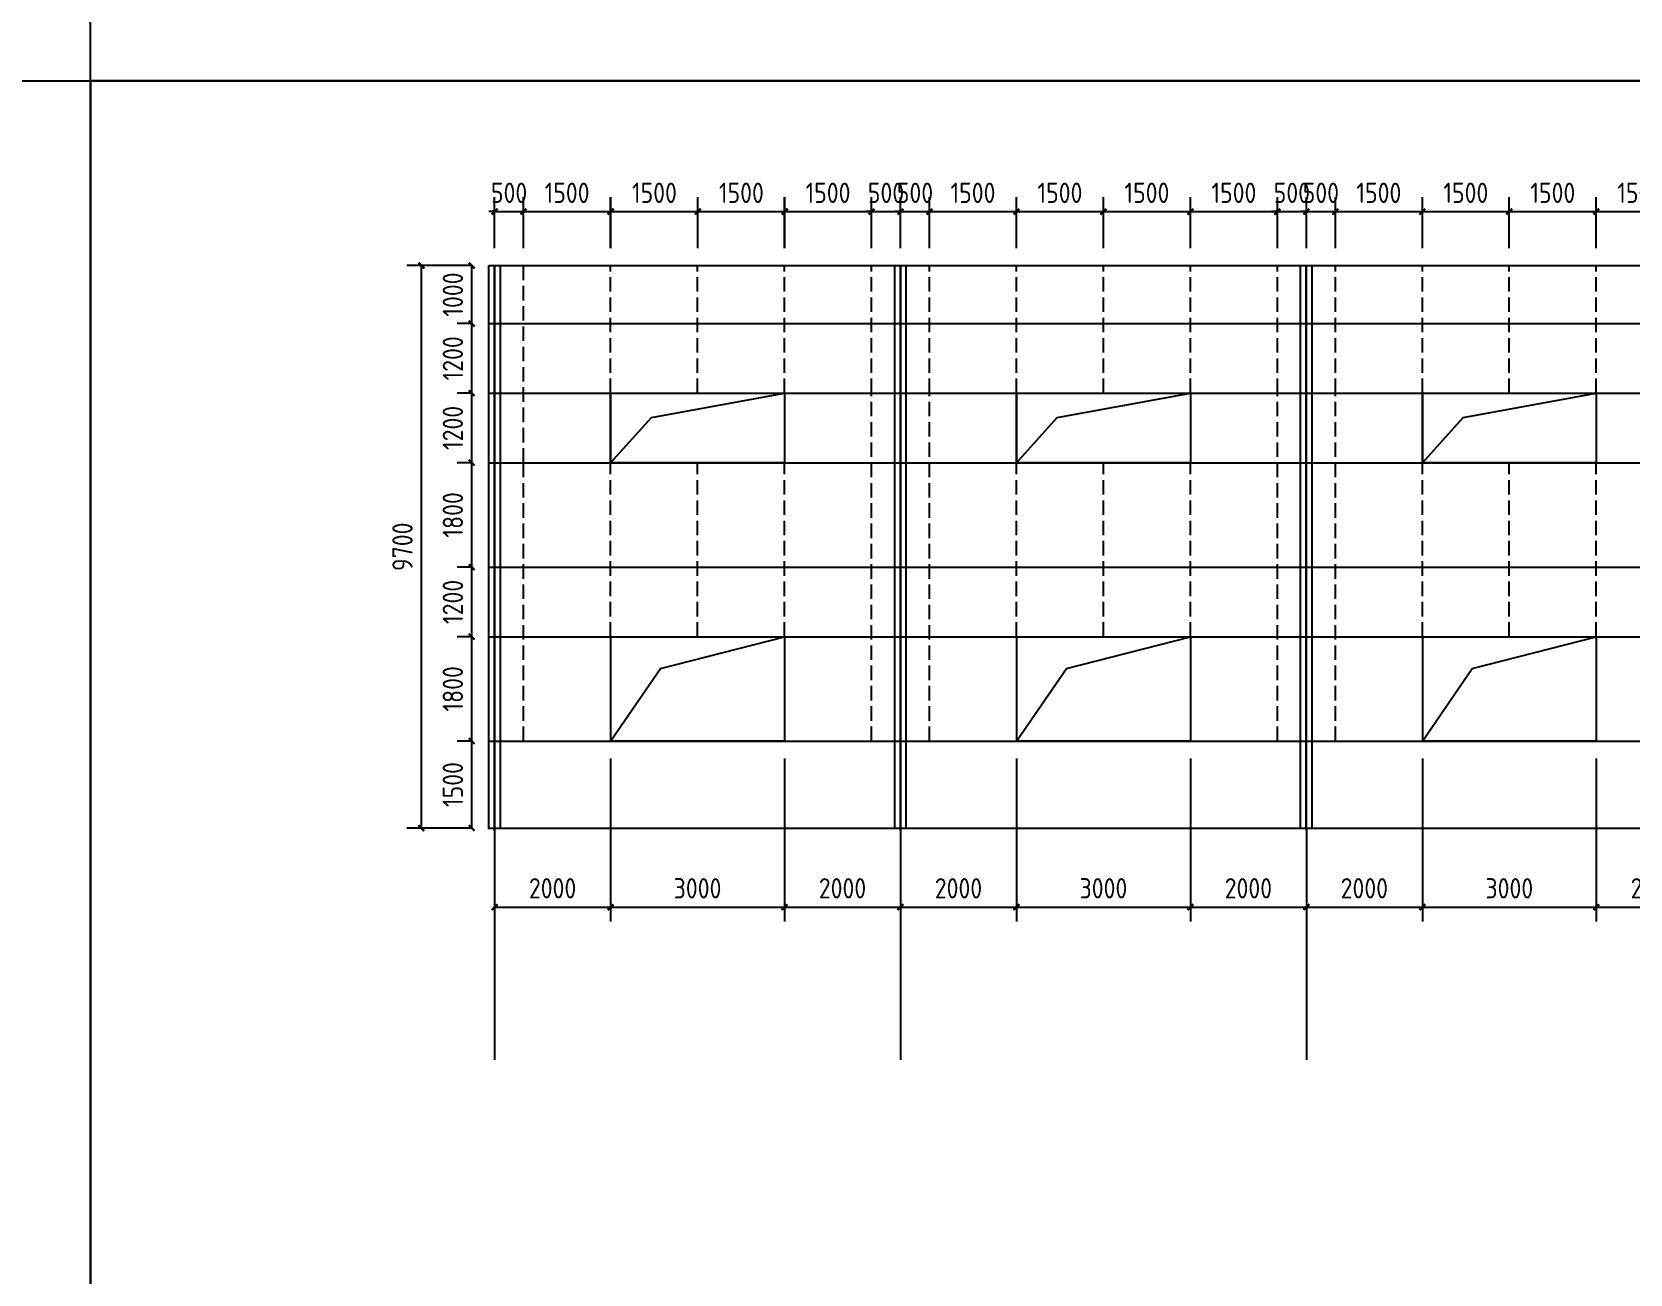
# Model space of a CAD drawing. Extents: x 102162 to 621267, y -39398 to 328893.
# Drawn here: x 413003 to 440564, y 139522 to 160942 of the extents above; entities that cross this region are included whole.
import ezdxf

# ---------------------------------------------------------------- set-up
doc = ezdxf.new("R2010")
doc.units = 0
doc.header["$LTSCALE"] = 1000
doc.header["$MEASUREMENT"] = 0
doc.linetypes.add('DASH', pattern=[0.35, 0.25, -0.1])
doc.layers.add('AXIS', color=3, linetype='Continuous')
doc.layers.add('DOTE', color=1, linetype='Continuous')
doc.styles.get("Standard").update_dxf_attribs({"font": 'gbenor.shx', "bigfont": 'gbcbig.shx'})
doc.dimstyles.get("Standard").update_dxf_attribs({"dimscale": 100, "dimtxt": 3.5, "dimasz": 1, "dimexe": 2.5, "dimexo": 3, "dimgap": 1.5, "dimtad": 1, "dimdec": 0, "dimzin": 0, "dimdsep": 46, "dimtxsty": 'Standard', "dimblk": 'ARCHTICK', "dimcen": 0.09, "dimadec": 0, "dimazin": 0, "dimtfac": 1, "dimtdec": 0, "dimtix": 1, "dimtmove": 2, "dimatfit": 3, "dimfxl": 1, "dimtolj": 1, "dimtzin": 0, "dimarcsym": 0})

# ---------------------------------------------------------------- blocks, each defined once
blk = doc.blocks.new('_ArchTick')
at = {"color": 0, "linetype": 'ByBlock', "const_width": 0.4}
blk.add_lwpolyline([(-0.5, -0.5), (0.5, 0.5)], dxfattribs=at)
blk = doc.blocks.new('*D5661')
at = {"color": 0, "lineweight": -2}
for p, q in [((420582, 148713), (420337, 148713)), ((420587, 147213), (420587, 148713)), ((420562, 147213), (420337, 147213))]:
    blk.add_line(p, q, dxfattribs=at)
at = {"layer": 'Defpoints', "color": 0}
for p in [(420587, 148713), (420882, 148713), (420862, 147213)]:
    blk.add_point(p, dxfattribs=at)
at = {"color": 0, "lineweight": -2, "xscale": 100, "yscale": 100, "zscale": 100}
for p, rotation in [((420587, 148713), 90), ((420587, 147213), 270)]:
    blk.add_blockref('_ArchTick', p, dxfattribs=dict(at, rotation=rotation))
at = {"color": 0, "insert": (420262, 147963), "char_height": 350, "attachment_point": 5, "rotation": 90}
blk.add_mtext('\\A1;1500', dxfattribs=at)
blk = doc.blocks.new('*D5662')
at = {"color": 0, "lineweight": -2}
for p, q in [((420582, 150513), (420337, 150513)), ((420587, 148713), (420587, 150513)), ((420582, 148713), (420337, 148713))]:
    blk.add_line(p, q, dxfattribs=at)
at = {"layer": 'Defpoints', "color": 0}
for p in [(420587, 150513), (420882, 150513), (420882, 148713)]:
    blk.add_point(p, dxfattribs=at)
at = {"color": 0, "lineweight": -2, "xscale": 100, "yscale": 100, "zscale": 100}
for p, rotation in [((420587, 150513), 90), ((420587, 148713), 270)]:
    blk.add_blockref('_ArchTick', p, dxfattribs=dict(at, rotation=rotation))
at = {"color": 0, "insert": (420262, 149613), "char_height": 350, "attachment_point": 5, "rotation": 90}
blk.add_mtext('\\A1;1800', dxfattribs=at)
blk = doc.blocks.new('*D5663')
at = {"color": 0, "lineweight": -2}
for p, q in [((420582, 151713), (420337, 151713)), ((420587, 150513), (420587, 151713)), ((420582, 150513), (420337, 150513))]:
    blk.add_line(p, q, dxfattribs=at)
at = {"layer": 'Defpoints', "color": 0}
for p in [(420587, 151713), (420882, 151713), (420882, 150513)]:
    blk.add_point(p, dxfattribs=at)
at = {"color": 0, "lineweight": -2, "xscale": 100, "yscale": 100, "zscale": 100}
for p, rotation in [((420587, 151713), 90), ((420587, 150513), 270)]:
    blk.add_blockref('_ArchTick', p, dxfattribs=dict(at, rotation=rotation))
at = {"color": 0, "insert": (420262, 151113), "char_height": 350, "attachment_point": 5, "rotation": 90}
blk.add_mtext('\\A1;1200', dxfattribs=at)
blk = doc.blocks.new('*D5664')
at = {"color": 0, "lineweight": -2}
for p, q in [((420582, 153513), (420337, 153513)), ((420587, 151713), (420587, 153513)), ((420582, 151713), (420337, 151713))]:
    blk.add_line(p, q, dxfattribs=at)
at = {"layer": 'Defpoints', "color": 0}
for p in [(420587, 153513), (420882, 153513), (420882, 151713)]:
    blk.add_point(p, dxfattribs=at)
at = {"color": 0, "lineweight": -2, "xscale": 100, "yscale": 100, "zscale": 100}
for p, rotation in [((420587, 153513), 90), ((420587, 151713), 270)]:
    blk.add_blockref('_ArchTick', p, dxfattribs=dict(at, rotation=rotation))
at = {"color": 0, "insert": (420262, 152613), "char_height": 350, "attachment_point": 5, "rotation": 90}
blk.add_mtext('\\A1;1800', dxfattribs=at)
blk = doc.blocks.new('*D5665')
at = {"color": 0, "lineweight": -2}
for p, q in [((420582, 154713), (420337, 154713)), ((420587, 153513), (420587, 154713)), ((420582, 153513), (420337, 153513))]:
    blk.add_line(p, q, dxfattribs=at)
at = {"layer": 'Defpoints', "color": 0}
for p in [(420587, 154713), (420882, 154713), (420882, 153513)]:
    blk.add_point(p, dxfattribs=at)
at = {"color": 0, "lineweight": -2, "xscale": 100, "yscale": 100, "zscale": 100}
for p, rotation in [((420587, 154713), 90), ((420587, 153513), 270)]:
    blk.add_blockref('_ArchTick', p, dxfattribs=dict(at, rotation=rotation))
at = {"color": 0, "insert": (420262, 154113), "char_height": 350, "attachment_point": 5, "rotation": 90}
blk.add_mtext('\\A1;1200', dxfattribs=at)
blk = doc.blocks.new('*D5666')
at = {"color": 0, "lineweight": -2}
for p, q in [((420582, 155913), (420337, 155913)), ((420587, 154713), (420587, 155913)), ((420582, 154713), (420337, 154713))]:
    blk.add_line(p, q, dxfattribs=at)
at = {"layer": 'Defpoints', "color": 0}
for p in [(420587, 155913), (420882, 155913), (420882, 154713)]:
    blk.add_point(p, dxfattribs=at)
at = {"color": 0, "lineweight": -2, "xscale": 100, "yscale": 100, "zscale": 100}
for p, rotation in [((420587, 155913), 90), ((420587, 154713), 270)]:
    blk.add_blockref('_ArchTick', p, dxfattribs=dict(at, rotation=rotation))
at = {"color": 0, "insert": (420262, 155313), "char_height": 350, "attachment_point": 5, "rotation": 90}
blk.add_mtext('\\A1;1200', dxfattribs=at)
blk = doc.blocks.new('*D5667')
at = {"color": 0, "lineweight": -2}
for p, q in [((420582, 156913), (420337, 156913)), ((420587, 155913), (420587, 156913)), ((420582, 155913), (420337, 155913))]:
    blk.add_line(p, q, dxfattribs=at)
at = {"layer": 'Defpoints', "color": 0}
for p in [(420587, 156913), (420882, 156913), (420882, 155913)]:
    blk.add_point(p, dxfattribs=at)
at = {"color": 0, "lineweight": -2, "xscale": 100, "yscale": 100, "zscale": 100}
for p, rotation in [((420587, 156913), 90), ((420587, 155913), 270)]:
    blk.add_blockref('_ArchTick', p, dxfattribs=dict(at, rotation=rotation))
at = {"color": 0, "insert": (420262, 156413), "char_height": 350, "attachment_point": 5, "rotation": 90}
blk.add_mtext('\\A1;1000', dxfattribs=at)
blk = doc.blocks.new('*D5668')
at = {"color": 0, "lineweight": -2}
for p, q in [((420582, 156913), (419468, 156913)), ((419718, 156913), (419718, 147213)), ((420582, 147213), (419468, 147213))]:
    blk.add_line(p, q, dxfattribs=at)
at = {"layer": 'Defpoints', "color": 0}
for p in [(420882, 156913), (419718, 147213), (420882, 147213)]:
    blk.add_point(p, dxfattribs=at)
at = {"color": 0, "lineweight": -2, "xscale": 100, "yscale": 100, "zscale": 100}
for p, rotation in [((419718, 156913), 90), ((419718, 147213), 270)]:
    blk.add_blockref('_ArchTick', p, dxfattribs=dict(at, rotation=rotation))
at = {"color": 0, "insert": (419393, 152063), "char_height": 350, "attachment_point": 5, "rotation": 90}
blk.add_mtext('\\A1;9700', dxfattribs=at)
blk = doc.blocks.new('*D5669')
at = {"color": 0, "lineweight": -2}
for p, q in [((422982, 148413), (422982, 145599)), ((420982, 146913), (420982, 145599)), ((420982, 145849), (422982, 145849))]:
    blk.add_line(p, q, dxfattribs=at)
at = {"layer": 'Defpoints', "color": 0}
for p in [(422982, 148713), (420982, 147213), (422982, 145849)]:
    blk.add_point(p, dxfattribs=at)
at = {"color": 0, "lineweight": -2, "xscale": 100, "yscale": 100, "zscale": 100, "rotation": 180}
blk.add_blockref('_ArchTick', (420982, 145849), dxfattribs=at)
at = {"color": 0, "lineweight": -2, "xscale": 100, "yscale": 100, "zscale": 100}
blk.add_blockref('_ArchTick', (422982, 145849), dxfattribs=at)
at = {"color": 0, "insert": (421982, 146174), "char_height": 350, "attachment_point": 5}
blk.add_mtext('\\A1;2000', dxfattribs=at)
blk = doc.blocks.new('*D5670')
at = {"color": 0, "lineweight": -2}
for p, q in [((422982, 148413), (422982, 145599)), ((425982, 148413), (425982, 145599)), ((422982, 145849), (425982, 145849))]:
    blk.add_line(p, q, dxfattribs=at)
at = {"layer": 'Defpoints', "color": 0}
for p in [(422982, 148713), (425982, 148713), (425982, 145849)]:
    blk.add_point(p, dxfattribs=at)
at = {"color": 0, "lineweight": -2, "xscale": 100, "yscale": 100, "zscale": 100, "rotation": 180}
blk.add_blockref('_ArchTick', (422982, 145849), dxfattribs=at)
at = {"color": 0, "lineweight": -2, "xscale": 100, "yscale": 100, "zscale": 100}
blk.add_blockref('_ArchTick', (425982, 145849), dxfattribs=at)
at = {"color": 0, "insert": (424482, 146174), "char_height": 350, "attachment_point": 5}
blk.add_mtext('\\A1;3000', dxfattribs=at)
blk = doc.blocks.new('*D5671')
at = {"color": 0, "lineweight": -2}
for p, q in [((425982, 148413), (425982, 145599)), ((427982, 146913), (427982, 145599)), ((425982, 145849), (427982, 145849))]:
    blk.add_line(p, q, dxfattribs=at)
at = {"layer": 'Defpoints', "color": 0}
for p in [(425982, 148713), (427982, 147213), (427982, 145849)]:
    blk.add_point(p, dxfattribs=at)
at = {"color": 0, "lineweight": -2, "xscale": 100, "yscale": 100, "zscale": 100, "rotation": 180}
blk.add_blockref('_ArchTick', (425982, 145849), dxfattribs=at)
at = {"color": 0, "lineweight": -2, "xscale": 100, "yscale": 100, "zscale": 100}
blk.add_blockref('_ArchTick', (427982, 145849), dxfattribs=at)
at = {"color": 0, "insert": (426982, 146174), "char_height": 350, "attachment_point": 5}
blk.add_mtext('\\A1;2000', dxfattribs=at)
blk = doc.blocks.new('*D5672')
at = {"color": 0, "lineweight": -2}
for p, q in [((429982, 148413), (429982, 145599)), ((427982, 146913), (427982, 145599)), ((427982, 145849), (429982, 145849))]:
    blk.add_line(p, q, dxfattribs=at)
at = {"layer": 'Defpoints', "color": 0}
for p in [(429982, 148713), (427982, 147213), (429982, 145849)]:
    blk.add_point(p, dxfattribs=at)
at = {"color": 0, "lineweight": -2, "xscale": 100, "yscale": 100, "zscale": 100, "rotation": 180}
blk.add_blockref('_ArchTick', (427982, 145849), dxfattribs=at)
at = {"color": 0, "lineweight": -2, "xscale": 100, "yscale": 100, "zscale": 100}
blk.add_blockref('_ArchTick', (429982, 145849), dxfattribs=at)
at = {"color": 0, "insert": (428982, 146174), "char_height": 350, "attachment_point": 5}
blk.add_mtext('\\A1;2000', dxfattribs=at)
blk = doc.blocks.new('*D5673')
at = {"color": 0, "lineweight": -2}
for p, q in [((429982, 148413), (429982, 145599)), ((432982, 148413), (432982, 145599)), ((429982, 145849), (432982, 145849))]:
    blk.add_line(p, q, dxfattribs=at)
at = {"layer": 'Defpoints', "color": 0}
for p in [(429982, 148713), (432982, 148713), (432982, 145849)]:
    blk.add_point(p, dxfattribs=at)
at = {"color": 0, "lineweight": -2, "xscale": 100, "yscale": 100, "zscale": 100, "rotation": 180}
blk.add_blockref('_ArchTick', (429982, 145849), dxfattribs=at)
at = {"color": 0, "lineweight": -2, "xscale": 100, "yscale": 100, "zscale": 100}
blk.add_blockref('_ArchTick', (432982, 145849), dxfattribs=at)
at = {"color": 0, "insert": (431482, 146174), "char_height": 350, "attachment_point": 5}
blk.add_mtext('\\A1;3000', dxfattribs=at)
blk = doc.blocks.new('*D5674')
at = {"color": 0, "lineweight": -2}
for p, q in [((432982, 148413), (432982, 145599)), ((434982, 146913), (434982, 145599)), ((432982, 145849), (434982, 145849))]:
    blk.add_line(p, q, dxfattribs=at)
at = {"layer": 'Defpoints', "color": 0}
for p in [(432982, 148713), (434982, 147213), (434982, 145849)]:
    blk.add_point(p, dxfattribs=at)
at = {"color": 0, "lineweight": -2, "xscale": 100, "yscale": 100, "zscale": 100, "rotation": 180}
blk.add_blockref('_ArchTick', (432982, 145849), dxfattribs=at)
at = {"color": 0, "lineweight": -2, "xscale": 100, "yscale": 100, "zscale": 100}
blk.add_blockref('_ArchTick', (434982, 145849), dxfattribs=at)
at = {"color": 0, "insert": (433982, 146174), "char_height": 350, "attachment_point": 5}
blk.add_mtext('\\A1;2000', dxfattribs=at)
blk = doc.blocks.new('*D5675')
at = {"color": 0, "lineweight": -2}
for p, q in [((436982, 148413), (436982, 145599)), ((434982, 146913), (434982, 145599)), ((434982, 145849), (436982, 145849))]:
    blk.add_line(p, q, dxfattribs=at)
at = {"layer": 'Defpoints', "color": 0}
for p in [(436982, 148713), (434982, 147213), (436982, 145849)]:
    blk.add_point(p, dxfattribs=at)
at = {"color": 0, "lineweight": -2, "xscale": 100, "yscale": 100, "zscale": 100, "rotation": 180}
blk.add_blockref('_ArchTick', (434982, 145849), dxfattribs=at)
at = {"color": 0, "lineweight": -2, "xscale": 100, "yscale": 100, "zscale": 100}
blk.add_blockref('_ArchTick', (436982, 145849), dxfattribs=at)
at = {"color": 0, "insert": (435982, 146174), "char_height": 350, "attachment_point": 5}
blk.add_mtext('\\A1;2000', dxfattribs=at)
blk = doc.blocks.new('*D5676')
at = {"color": 0, "lineweight": -2}
for p, q in [((436982, 148413), (436982, 145599)), ((439982, 148413), (439982, 145599)), ((436982, 145849), (439982, 145849))]:
    blk.add_line(p, q, dxfattribs=at)
at = {"layer": 'Defpoints', "color": 0}
for p in [(436982, 148713), (439982, 148713), (439982, 145849)]:
    blk.add_point(p, dxfattribs=at)
at = {"color": 0, "lineweight": -2, "xscale": 100, "yscale": 100, "zscale": 100, "rotation": 180}
blk.add_blockref('_ArchTick', (436982, 145849), dxfattribs=at)
at = {"color": 0, "lineweight": -2, "xscale": 100, "yscale": 100, "zscale": 100}
blk.add_blockref('_ArchTick', (439982, 145849), dxfattribs=at)
at = {"color": 0, "insert": (438482, 146174), "char_height": 350, "attachment_point": 5}
blk.add_mtext('\\A1;3000', dxfattribs=at)
blk = doc.blocks.new('*D5677')
at = {"color": 0, "lineweight": -2}
for p, q in [((439982, 148413), (439982, 145599)), ((441982, 146913), (441982, 145599)), ((439982, 145849), (441982, 145849))]:
    blk.add_line(p, q, dxfattribs=at)
at = {"layer": 'Defpoints', "color": 0}
for p in [(439982, 148713), (441982, 147213), (441982, 145849)]:
    blk.add_point(p, dxfattribs=at)
at = {"color": 0, "lineweight": -2, "xscale": 100, "yscale": 100, "zscale": 100, "rotation": 180}
blk.add_blockref('_ArchTick', (439982, 145849), dxfattribs=at)
at = {"color": 0, "lineweight": -2, "xscale": 100, "yscale": 100, "zscale": 100}
blk.add_blockref('_ArchTick', (441982, 145849), dxfattribs=at)
at = {"color": 0, "insert": (440982, 146174), "char_height": 350, "attachment_point": 5}
blk.add_mtext('\\A1;2000', dxfattribs=at)
blk = doc.blocks.new('*D5168')
at = {"color": 0, "lineweight": -2}
for p, q in [((420982, 157213), (420982, 158093)), ((421482, 157213), (421482, 158093)), ((420982, 157843), (420882, 157843)), ((420982, 157843), (421482, 157843)), ((421482, 157843), (421582, 157843))]:
    blk.add_line(p, q, dxfattribs=at)
at = {"layer": 'Defpoints', "color": 0}
for p in [(421482, 157843), (420982, 156913), (421482, 156913)]:
    blk.add_point(p, dxfattribs=at)
at = {"color": 0, "lineweight": -2, "xscale": 100, "yscale": 100, "zscale": 100}
blk.add_blockref('_ArchTick', (420982, 157843), dxfattribs=at)
at = {"color": 0, "lineweight": -2, "xscale": 100, "yscale": 100, "zscale": 100, "rotation": 180}
blk.add_blockref('_ArchTick', (421482, 157843), dxfattribs=at)
at = {"color": 0, "insert": (421232, 158168), "char_height": 350, "attachment_point": 5}
blk.add_mtext('\\A1;500', dxfattribs=at)
blk = doc.blocks.new('*D5169')
at = {"color": 0, "lineweight": -2}
for p, q in [((421482, 157213), (421482, 158093)), ((422982, 157213), (422982, 158093)), ((421482, 157843), (422982, 157843))]:
    blk.add_line(p, q, dxfattribs=at)
at = {"layer": 'Defpoints', "color": 0}
for p in [(422982, 157843), (421482, 156913), (422982, 156913)]:
    blk.add_point(p, dxfattribs=at)
at = {"color": 0, "lineweight": -2, "xscale": 100, "yscale": 100, "zscale": 100, "rotation": 180}
blk.add_blockref('_ArchTick', (421482, 157843), dxfattribs=at)
at = {"color": 0, "lineweight": -2, "xscale": 100, "yscale": 100, "zscale": 100}
blk.add_blockref('_ArchTick', (422982, 157843), dxfattribs=at)
at = {"color": 0, "insert": (422232, 158168), "char_height": 350, "attachment_point": 5}
blk.add_mtext('\\A1;1500', dxfattribs=at)
blk = doc.blocks.new('*D5170')
at = {"color": 0, "lineweight": -2}
for p, q in [((425982, 157213), (425982, 158093)), ((427482, 157213), (427482, 158093)), ((425982, 157843), (427482, 157843))]:
    blk.add_line(p, q, dxfattribs=at)
at = {"layer": 'Defpoints', "color": 0}
for p in [(427482, 157843), (425982, 156913), (427482, 156913)]:
    blk.add_point(p, dxfattribs=at)
at = {"color": 0, "lineweight": -2, "xscale": 100, "yscale": 100, "zscale": 100, "rotation": 180}
blk.add_blockref('_ArchTick', (425982, 157843), dxfattribs=at)
at = {"color": 0, "lineweight": -2, "xscale": 100, "yscale": 100, "zscale": 100}
blk.add_blockref('_ArchTick', (427482, 157843), dxfattribs=at)
at = {"color": 0, "insert": (426732, 158168), "char_height": 350, "attachment_point": 5}
blk.add_mtext('\\A1;1500', dxfattribs=at)
blk = doc.blocks.new('*D5171')
at = {"color": 0, "lineweight": -2}
for p, q in [((427482, 157213), (427482, 158093)), ((427982, 157213), (427982, 158093)), ((427482, 157843), (427382, 157843)), ((427482, 157843), (427982, 157843)), ((427982, 157843), (428082, 157843))]:
    blk.add_line(p, q, dxfattribs=at)
at = {"layer": 'Defpoints', "color": 0}
for p in [(427982, 157843), (427482, 156913), (427982, 156913)]:
    blk.add_point(p, dxfattribs=at)
at = {"color": 0, "lineweight": -2, "xscale": 100, "yscale": 100, "zscale": 100}
blk.add_blockref('_ArchTick', (427482, 157843), dxfattribs=at)
at = {"color": 0, "lineweight": -2, "xscale": 100, "yscale": 100, "zscale": 100, "rotation": 180}
blk.add_blockref('_ArchTick', (427982, 157843), dxfattribs=at)
at = {"color": 0, "insert": (427732, 158168), "char_height": 350, "attachment_point": 5}
blk.add_mtext('\\A1;500', dxfattribs=at)
blk = doc.blocks.new('*D5172')
at = {"color": 0, "lineweight": -2}
for p, q in [((427982, 157213), (427982, 158093)), ((428482, 157213), (428482, 158093)), ((427982, 157843), (427882, 157843)), ((427982, 157843), (428482, 157843)), ((428482, 157843), (428582, 157843))]:
    blk.add_line(p, q, dxfattribs=at)
at = {"layer": 'Defpoints', "color": 0}
for p in [(428482, 157843), (427982, 156913), (428482, 156913)]:
    blk.add_point(p, dxfattribs=at)
at = {"color": 0, "lineweight": -2, "xscale": 100, "yscale": 100, "zscale": 100}
blk.add_blockref('_ArchTick', (427982, 157843), dxfattribs=at)
at = {"color": 0, "lineweight": -2, "xscale": 100, "yscale": 100, "zscale": 100, "rotation": 180}
blk.add_blockref('_ArchTick', (428482, 157843), dxfattribs=at)
at = {"color": 0, "insert": (428232, 158168), "char_height": 350, "attachment_point": 5}
blk.add_mtext('\\A1;500', dxfattribs=at)
blk = doc.blocks.new('*D5173')
at = {"color": 0, "lineweight": -2}
for p, q in [((428482, 157213), (428482, 158093)), ((429982, 157213), (429982, 158093)), ((428482, 157843), (429982, 157843))]:
    blk.add_line(p, q, dxfattribs=at)
at = {"layer": 'Defpoints', "color": 0}
for p in [(429982, 157843), (428482, 156913), (429982, 156913)]:
    blk.add_point(p, dxfattribs=at)
at = {"color": 0, "lineweight": -2, "xscale": 100, "yscale": 100, "zscale": 100, "rotation": 180}
blk.add_blockref('_ArchTick', (428482, 157843), dxfattribs=at)
at = {"color": 0, "lineweight": -2, "xscale": 100, "yscale": 100, "zscale": 100}
blk.add_blockref('_ArchTick', (429982, 157843), dxfattribs=at)
at = {"color": 0, "insert": (429232, 158168), "char_height": 350, "attachment_point": 5}
blk.add_mtext('\\A1;1500', dxfattribs=at)
blk = doc.blocks.new('*D5174')
at = {"color": 0, "lineweight": -2}
for p, q in [((432982, 157213), (432982, 158093)), ((434482, 157213), (434482, 158093)), ((432982, 157843), (434482, 157843))]:
    blk.add_line(p, q, dxfattribs=at)
at = {"layer": 'Defpoints', "color": 0}
for p in [(434482, 157843), (432982, 156913), (434482, 156913)]:
    blk.add_point(p, dxfattribs=at)
at = {"color": 0, "lineweight": -2, "xscale": 100, "yscale": 100, "zscale": 100, "rotation": 180}
blk.add_blockref('_ArchTick', (432982, 157843), dxfattribs=at)
at = {"color": 0, "lineweight": -2, "xscale": 100, "yscale": 100, "zscale": 100}
blk.add_blockref('_ArchTick', (434482, 157843), dxfattribs=at)
at = {"color": 0, "insert": (433732, 158168), "char_height": 350, "attachment_point": 5}
blk.add_mtext('\\A1;1500', dxfattribs=at)
blk = doc.blocks.new('*D5175')
at = {"color": 0, "lineweight": -2}
for p, q in [((434482, 157213), (434482, 158093)), ((434982, 157213), (434982, 158093)), ((434482, 157843), (434382, 157843)), ((434482, 157843), (434982, 157843)), ((434982, 157843), (435082, 157843))]:
    blk.add_line(p, q, dxfattribs=at)
at = {"layer": 'Defpoints', "color": 0}
for p in [(434982, 157843), (434482, 156913), (434982, 156913)]:
    blk.add_point(p, dxfattribs=at)
at = {"color": 0, "lineweight": -2, "xscale": 100, "yscale": 100, "zscale": 100}
blk.add_blockref('_ArchTick', (434482, 157843), dxfattribs=at)
at = {"color": 0, "lineweight": -2, "xscale": 100, "yscale": 100, "zscale": 100, "rotation": 180}
blk.add_blockref('_ArchTick', (434982, 157843), dxfattribs=at)
at = {"color": 0, "insert": (434732, 158168), "char_height": 350, "attachment_point": 5}
blk.add_mtext('\\A1;500', dxfattribs=at)
blk = doc.blocks.new('*D5176')
at = {"color": 0, "lineweight": -2}
for p, q in [((434982, 157213), (434982, 158093)), ((435482, 157213), (435482, 158093)), ((434982, 157843), (434882, 157843)), ((434982, 157843), (435482, 157843)), ((435482, 157843), (435582, 157843))]:
    blk.add_line(p, q, dxfattribs=at)
at = {"layer": 'Defpoints', "color": 0}
for p in [(435482, 157843), (434982, 156913), (435482, 156913)]:
    blk.add_point(p, dxfattribs=at)
at = {"color": 0, "lineweight": -2, "xscale": 100, "yscale": 100, "zscale": 100}
blk.add_blockref('_ArchTick', (434982, 157843), dxfattribs=at)
at = {"color": 0, "lineweight": -2, "xscale": 100, "yscale": 100, "zscale": 100, "rotation": 180}
blk.add_blockref('_ArchTick', (435482, 157843), dxfattribs=at)
at = {"color": 0, "insert": (435232, 158168), "char_height": 350, "attachment_point": 5}
blk.add_mtext('\\A1;500', dxfattribs=at)
blk = doc.blocks.new('*D5177')
at = {"color": 0, "lineweight": -2}
for p, q in [((435482, 157213), (435482, 158093)), ((436982, 157213), (436982, 158093)), ((435482, 157843), (436982, 157843))]:
    blk.add_line(p, q, dxfattribs=at)
at = {"layer": 'Defpoints', "color": 0}
for p in [(436982, 157843), (435482, 156913), (436982, 156913)]:
    blk.add_point(p, dxfattribs=at)
at = {"color": 0, "lineweight": -2, "xscale": 100, "yscale": 100, "zscale": 100, "rotation": 180}
blk.add_blockref('_ArchTick', (435482, 157843), dxfattribs=at)
at = {"color": 0, "lineweight": -2, "xscale": 100, "yscale": 100, "zscale": 100}
blk.add_blockref('_ArchTick', (436982, 157843), dxfattribs=at)
at = {"color": 0, "insert": (436232, 158168), "char_height": 350, "attachment_point": 5}
blk.add_mtext('\\A1;1500', dxfattribs=at)
blk = doc.blocks.new('*D5178')
at = {"color": 0, "lineweight": -2}
for p, q in [((439982, 157213), (439982, 158093)), ((441482, 157213), (441482, 158093)), ((439982, 157843), (441482, 157843))]:
    blk.add_line(p, q, dxfattribs=at)
at = {"layer": 'Defpoints', "color": 0}
for p in [(441482, 157843), (439982, 156913), (441482, 156913)]:
    blk.add_point(p, dxfattribs=at)
at = {"color": 0, "lineweight": -2, "xscale": 100, "yscale": 100, "zscale": 100, "rotation": 180}
blk.add_blockref('_ArchTick', (439982, 157843), dxfattribs=at)
at = {"color": 0, "lineweight": -2, "xscale": 100, "yscale": 100, "zscale": 100}
blk.add_blockref('_ArchTick', (441482, 157843), dxfattribs=at)
at = {"color": 0, "insert": (440732, 158168), "char_height": 350, "attachment_point": 5}
blk.add_mtext('\\A1;1500', dxfattribs=at)
blk = doc.blocks.new('*D5203')
at = {"color": 0, "lineweight": -2}
for p, q in [((422988, 157213), (422988, 158093)), ((424488, 157213), (424488, 158093)), ((422988, 157843), (424488, 157843))]:
    blk.add_line(p, q, dxfattribs=at)
at = {"layer": 'Defpoints', "color": 0}
for p in [(424488, 157843), (422988, 156913), (424488, 156913)]:
    blk.add_point(p, dxfattribs=at)
at = {"color": 0, "lineweight": -2, "xscale": 100, "yscale": 100, "zscale": 100, "rotation": 180}
blk.add_blockref('_ArchTick', (422988, 157843), dxfattribs=at)
at = {"color": 0, "lineweight": -2, "xscale": 100, "yscale": 100, "zscale": 100}
blk.add_blockref('_ArchTick', (424488, 157843), dxfattribs=at)
at = {"color": 0, "insert": (423738, 158168), "char_height": 350, "attachment_point": 5}
blk.add_mtext('\\A1;1500', dxfattribs=at)
blk = doc.blocks.new('*D5204')
at = {"color": 0, "lineweight": -2}
for p, q in [((424488, 157213), (424488, 158093)), ((425988, 157213), (425988, 158093)), ((424488, 157843), (425988, 157843))]:
    blk.add_line(p, q, dxfattribs=at)
at = {"layer": 'Defpoints', "color": 0}
for p in [(425988, 157843), (424488, 156913), (425988, 156913)]:
    blk.add_point(p, dxfattribs=at)
at = {"color": 0, "lineweight": -2, "xscale": 100, "yscale": 100, "zscale": 100, "rotation": 180}
blk.add_blockref('_ArchTick', (424488, 157843), dxfattribs=at)
at = {"color": 0, "lineweight": -2, "xscale": 100, "yscale": 100, "zscale": 100}
blk.add_blockref('_ArchTick', (425988, 157843), dxfattribs=at)
at = {"color": 0, "insert": (425238, 158168), "char_height": 350, "attachment_point": 5}
blk.add_mtext('\\A1;1500', dxfattribs=at)
blk = doc.blocks.new('*D5205')
at = {"color": 0, "lineweight": -2}
for p, q in [((429982, 157213), (429982, 158093)), ((431482, 157213), (431482, 158093)), ((429982, 157843), (431482, 157843))]:
    blk.add_line(p, q, dxfattribs=at)
at = {"layer": 'Defpoints', "color": 0}
for p in [(431482, 157843), (429982, 156913), (431482, 156913)]:
    blk.add_point(p, dxfattribs=at)
at = {"color": 0, "lineweight": -2, "xscale": 100, "yscale": 100, "zscale": 100, "rotation": 180}
blk.add_blockref('_ArchTick', (429982, 157843), dxfattribs=at)
at = {"color": 0, "lineweight": -2, "xscale": 100, "yscale": 100, "zscale": 100}
blk.add_blockref('_ArchTick', (431482, 157843), dxfattribs=at)
at = {"color": 0, "insert": (430732, 158168), "char_height": 350, "attachment_point": 5}
blk.add_mtext('\\A1;1500', dxfattribs=at)
blk = doc.blocks.new('*D5206')
at = {"color": 0, "lineweight": -2}
for p, q in [((431482, 157213), (431482, 158093)), ((432982, 157213), (432982, 158093)), ((431482, 157843), (432982, 157843))]:
    blk.add_line(p, q, dxfattribs=at)
at = {"layer": 'Defpoints', "color": 0}
for p in [(432982, 157843), (431482, 156913), (432982, 156913)]:
    blk.add_point(p, dxfattribs=at)
at = {"color": 0, "lineweight": -2, "xscale": 100, "yscale": 100, "zscale": 100, "rotation": 180}
blk.add_blockref('_ArchTick', (431482, 157843), dxfattribs=at)
at = {"color": 0, "lineweight": -2, "xscale": 100, "yscale": 100, "zscale": 100}
blk.add_blockref('_ArchTick', (432982, 157843), dxfattribs=at)
at = {"color": 0, "insert": (432232, 158168), "char_height": 350, "attachment_point": 5}
blk.add_mtext('\\A1;1500', dxfattribs=at)
blk = doc.blocks.new('*D5207')
at = {"color": 0, "lineweight": -2}
for p, q in [((436982, 157213), (436982, 158093)), ((438482, 157213), (438482, 158093)), ((436982, 157843), (438482, 157843))]:
    blk.add_line(p, q, dxfattribs=at)
at = {"layer": 'Defpoints', "color": 0}
for p in [(438482, 157843), (436982, 156913), (438482, 156913)]:
    blk.add_point(p, dxfattribs=at)
at = {"color": 0, "lineweight": -2, "xscale": 100, "yscale": 100, "zscale": 100, "rotation": 180}
blk.add_blockref('_ArchTick', (436982, 157843), dxfattribs=at)
at = {"color": 0, "lineweight": -2, "xscale": 100, "yscale": 100, "zscale": 100}
blk.add_blockref('_ArchTick', (438482, 157843), dxfattribs=at)
at = {"color": 0, "insert": (437732, 158168), "char_height": 350, "attachment_point": 5}
blk.add_mtext('\\A1;1500', dxfattribs=at)
blk = doc.blocks.new('*D5208')
at = {"color": 0, "lineweight": -2}
for p, q in [((438482, 157213), (438482, 158093)), ((439982, 157213), (439982, 158093)), ((438482, 157843), (439982, 157843))]:
    blk.add_line(p, q, dxfattribs=at)
at = {"layer": 'Defpoints', "color": 0}
for p in [(439982, 157843), (438482, 156913), (439982, 156913)]:
    blk.add_point(p, dxfattribs=at)
at = {"color": 0, "lineweight": -2, "xscale": 100, "yscale": 100, "zscale": 100, "rotation": 180}
blk.add_blockref('_ArchTick', (438482, 157843), dxfattribs=at)
at = {"color": 0, "lineweight": -2, "xscale": 100, "yscale": 100, "zscale": 100}
blk.add_blockref('_ArchTick', (439982, 157843), dxfattribs=at)
at = {"color": 0, "insert": (439232, 158168), "char_height": 350, "attachment_point": 5}
blk.add_mtext('\\A1;1500', dxfattribs=at)

msp = doc.modelspace()

# ---------------------------------------------------------------- linework, layer by layer
for p, q in [((420882.3, 156913.3), (463082.3, 156913.3)), ((420882.3, 155913.3), (463082.3, 155913.3)), ((420882.3, 154713.3), (463082.3, 154713.3)), ((422982.3, 154713.3), (422982.3, 153513.3)), ((423686.6, 154291.7), (425982.3, 154713.3)), ((425982.3, 154713.3), (425982.3, 153513.3)), ((429982.3, 154713.3), (429982.3, 153513.3)), ((430686.6, 154291.7), (432982.3, 154713.3)), ((432982.3, 154713.3), (432982.3, 153513.3)), ((436982.3, 154713.3), (436982.3, 153513.3)), ((437686.6, 154291.7), (439982.3, 154713.3)), ((439982.3, 154713.3), (439982.3, 153513.3)), ((422982.3, 153513.3), (423686.6, 154291.7)), ((429982.3, 153513.3), (430686.6, 154291.7)), ((436982.3, 153513.3), (437686.6, 154291.7)), ((420882.3, 153513.3), (463082.3, 153513.3)), ((420882.3, 151713.3), (463082.3, 151713.3)), ((420882.3, 150513.3), (463082.3, 150513.3)), ((422982.3, 150513.3), (422982.3, 148713.3)), ((423842.7, 149965.9), (425982.3, 150513.3)), ((425982.3, 150513.3), (425982.3, 148713.3)), ((429982.3, 150513.3), (429982.3, 148713.3)), ((430842.7, 149965.9), (432982.3, 150513.3)), ((432982.3, 150513.3), (432982.3, 148713.3)), ((436982.3, 150513.3), (436982.3, 148713.3)), ((437842.7, 149965.9), (439982.3, 150513.3)), ((439982.3, 150513.3), (439982.3, 148713.3)), ((422982.3, 148713.3), (423842.7, 149965.9)), ((429982.3, 148713.3), (430842.7, 149965.9)), ((436982.3, 148713.3), (437842.7, 149965.9)), ((420882.3, 148713.3), (463082.3, 148713.3)), ((420862.3, 147213.3), (463102.3, 147213.3))]:
    msp.add_line(p, q)
at = {"color": 6}
for p, q in [((422982.3, 154713.3), (425982.3, 154713.3)), ((422982.3, 153513.3), (422982.3, 154713.3)), ((425982.3, 154713.3), (425982.3, 153513.3)), ((429982.3, 154713.3), (432982.3, 154713.3)), ((429982.3, 153513.3), (429982.3, 154713.3)), ((432982.3, 154713.3), (432982.3, 153513.3)), ((436982.3, 154713.3), (439982.3, 154713.3)), ((436982.3, 153513.3), (436982.3, 154713.3)), ((439982.3, 154713.3), (439982.3, 153513.3)), ((425982.3, 153513.3), (422982.3, 153513.3)), ((432982.3, 153513.3), (429982.3, 153513.3)), ((439982.3, 153513.3), (436982.3, 153513.3)), ((422982.3, 150513.3), (422982.3, 148713.3)), ((422982.3, 150513.3), (425982.3, 150513.3)), ((425982.3, 150513.3), (425982.3, 148713.3)), ((429982.3, 150513.3), (429982.3, 148713.3)), ((429982.3, 150513.3), (432982.3, 150513.3)), ((432982.3, 150513.3), (432982.3, 148713.3)), ((436982.3, 150513.3), (436982.3, 148713.3)), ((436982.3, 150513.3), (439982.3, 150513.3)), ((439982.3, 150513.3), (439982.3, 148713.3)), ((425982.3, 148713.3), (422982.3, 148713.3)), ((432982.3, 148713.3), (429982.3, 148713.3)), ((439982.3, 148713.3), (436982.3, 148713.3))]:
    msp.add_line(p, q, dxfattribs=at)
for points in [[(414011.7, 202101.7), (473411.7, 202101.7), (473411.7, 160101.7), (414011.7, 160101.7)], [(354611.7, 160101.7), (414011.7, 160101.7), (414011.7, 118101.7), (354611.7, 118101.7)], [(414011.7, 160101.7), (473411.7, 160101.7), (473411.7, 118101.7), (414011.7, 118101.7)]]:
    msp.add_lwpolyline(points, close=True)
at = {"layer": 'AXIS'}
for p, q in [((420982.3, 147213.3), (420982.3, 143213.3)), ((427982.3, 147213.3), (427982.3, 143213.3)), ((434982.3, 147213.3), (434982.3, 143213.3))]:
    msp.add_line(p, q, dxfattribs=at)
at = {"layer": 'DOTE', "color": 0}
for p, q in [((420882.3, 147213.3), (420882.3, 156913.3)), ((420979.3, 147213.3), (420979.3, 156913.3)), ((420985.3, 147213.3), (420985.3, 156913.3)), ((421082.3, 147213.3), (421082.3, 156913.3)), ((427882.3, 147213.3), (427882.3, 156913.3)), ((427979.3, 147213.3), (427979.3, 156913.3)), ((427985.3, 147213.3), (427985.3, 156913.3)), ((428082.3, 147213.3), (428082.3, 156913.3)), ((434882.3, 147213.3), (434882.3, 156913.3)), ((434979.3, 147213.3), (434979.3, 156913.3)), ((434985.3, 147213.3), (434985.3, 156913.3)), ((435082.3, 147213.3), (435082.3, 156913.3))]:
    msp.add_line(p, q, dxfattribs=at)
at = {"layer": 'DOTE'}
for p, q in [((420982.3, 147163.3), (420982.3, 156913.3)), ((427982.3, 147163.3), (427982.3, 156913.3)), ((427982.3, 147163.3), (427982.3, 156913.3)), ((434982.3, 147163.3), (434982.3, 156913.3)), ((434982.3, 147163.3), (434982.3, 156913.3))]:
    msp.add_line(p, q, dxfattribs=at)
at = {"layer": 'DOTE', "color": 4, "linetype": 'DASH'}
for p, q in [((421482.3, 153513.3), (421482.3, 156913.3)), ((422982.3, 154713.3), (422982.3, 156913.3)), ((424482.3, 154713.3), (424482.3, 156913.3)), ((425982.3, 154713.3), (425982.3, 156913.3)), ((427482.3, 154713.3), (427482.3, 156913.3)), ((428482.3, 154713.3), (428482.3, 156913.3)), ((429982.3, 154713.3), (429982.3, 156913.3)), ((431482.3, 154713.3), (431482.3, 156913.3)), ((432982.3, 154713.3), (432982.3, 156913.3)), ((434482.3, 154713.3), (434482.3, 156913.3)), ((435482.3, 154713.3), (435482.3, 156913.3)), ((436982.3, 154713.3), (436982.3, 156913.3)), ((438482.3, 154713.3), (438482.3, 156913.3)), ((439982.3, 154713.3), (439982.3, 156913.3)), ((427482.3, 148713.3), (427482.3, 154713.3)), ((428482.3, 148713.3), (428482.3, 154713.3)), ((434482.3, 148713.3), (434482.3, 154713.3)), ((435482.3, 148713.3), (435482.3, 154713.3)), ((421482.3, 148713.3), (421482.3, 153513.3)), ((422982.3, 150513.3), (422982.3, 153513.3)), ((424482.3, 150513.3), (424482.3, 153513.3)), ((425982.3, 150513.3), (425982.3, 153513.3)), ((429982.3, 150513.3), (429982.3, 153513.3)), ((431482.3, 150513.3), (431482.3, 153513.3)), ((432982.3, 150513.3), (432982.3, 153513.3)), ((436982.3, 150513.3), (436982.3, 153513.3)), ((438482.3, 150513.3), (438482.3, 153513.3)), ((439982.3, 150513.3), (439982.3, 153513.3))]:
    msp.add_line(p, q, dxfattribs=at)

# ---------------------------------------------------------------- dimensions: what is measured, and where the dimension line sits
for base, p1, p2, picture, middle in [((421482.3, 157843.1), (420982.3, 156913.3), (421482.3, 156913.3), '*D5168', (421232.3, 158168.1)), ((422982.3, 157843.1), (421482.3, 156913.3), (422982.3, 156913.3), '*D5169', (422232.3, 158168.1)), ((424488.3, 157843.1), (422988.3, 156913.3), (424488.3, 156913.3), '*D5203', (423738.3, 158168.1)), ((425988.3, 157843.1), (424488.3, 156913.3), (425988.3, 156913.3), '*D5204', (425238.3, 158168.1)), ((427482.3, 157843.1), (425982.3, 156913.3), (427482.3, 156913.3), '*D5170', (426732.3, 158168.1)), ((427982.3, 157843.1), (427482.3, 156913.3), (427982.3, 156913.3), '*D5171', (427732.3, 158168.1)), ((428482.3, 157843.1), (427982.3, 156913.3), (428482.3, 156913.3), '*D5172', (428232.3, 158168.1)), ((429982.3, 157843.1), (428482.3, 156913.3), (429982.3, 156913.3), '*D5173', (429232.3, 158168.1)), ((431482.3, 157843.1), (429982.3, 156913.3), (431482.3, 156913.3), '*D5205', (430732.3, 158168.1)), ((432982.3, 157843.1), (431482.3, 156913.3), (432982.3, 156913.3), '*D5206', (432232.3, 158168.1)), ((434482.3, 157843.1), (432982.3, 156913.3), (434482.3, 156913.3), '*D5174', (433732.3, 158168.1)), ((434982.3, 157843.1), (434482.3, 156913.3), (434982.3, 156913.3), '*D5175', (434732.3, 158168.1)), ((435482.3, 157843.1), (434982.3, 156913.3), (435482.3, 156913.3), '*D5176', (435232.3, 158168.1)), ((436982.3, 157843.1), (435482.3, 156913.3), (436982.3, 156913.3), '*D5177', (436232.3, 158168.1)), ((438482.3, 157843.1), (436982.3, 156913.3), (438482.3, 156913.3), '*D5207', (437732.3, 158168.1)), ((439982.3, 157843.1), (438482.3, 156913.3), (439982.3, 156913.3), '*D5208', (439232.3, 158168.1)), ((441482.3, 157843.1), (439982.3, 156913.3), (441482.3, 156913.3), '*D5178', (440732.3, 158168.1)), ((422982.3, 145849.2), (420982.3, 147213.3), (422982.3, 148713.3), '*D5669', (421982.3, 146174.2)), ((425982.3, 145849.2), (422982.3, 148713.3), (425982.3, 148713.3), '*D5670', (424482.3, 146174.2)), ((427982.3, 145849.2), (425982.3, 148713.3), (427982.3, 147213.3), '*D5671', (426982.3, 146174.2)), ((429982.3, 145849.2), (427982.3, 147213.3), (429982.3, 148713.3), '*D5672', (428982.3, 146174.2)), ((432982.3, 145849.2), (429982.3, 148713.3), (432982.3, 148713.3), '*D5673', (431482.3, 146174.2)), ((434982.3, 145849.2), (432982.3, 148713.3), (434982.3, 147213.3), '*D5674', (433982.3, 146174.2)), ((436982.3, 145849.2), (434982.3, 147213.3), (436982.3, 148713.3), '*D5675', (435982.3, 146174.2)), ((439982.3, 145849.2), (436982.3, 148713.3), (439982.3, 148713.3), '*D5676', (438482.3, 146174.2)), ((441982.3, 145849.2), (439982.3, 148713.3), (441982.3, 147213.3), '*D5677', (440982.3, 146174.2))]:
    dim = msp.add_linear_dim(base=base, p1=p1, p2=p2, dimstyle='Standard')
    dim.commit()
    dim.dimension.update_dxf_attribs({"geometry": picture, "text_midpoint": middle})
dim = msp.add_aligned_dim(p1=(420882.3, 156913.3), p2=(420882.3, 147213.3), distance=-1164.1, dimstyle='Standard')
dim.commit()
dim.dimension.update_dxf_attribs({"geometry": '*D5668', "text_midpoint": (419393.1, 152063.3)})
for base, p1, p2, picture, middle in [((420587.4, 156913.3), (420882.3, 155913.3), (420882.3, 156913.3), '*D5667', (420262.4, 156413.3)), ((420587.4, 155913.3), (420882.3, 154713.3), (420882.3, 155913.3), '*D5666', (420262.4, 155313.3)), ((420587.4, 154713.3), (420882.3, 153513.3), (420882.3, 154713.3), '*D5665', (420262.4, 154113.3)), ((420587.4, 153513.3), (420882.3, 151713.3), (420882.3, 153513.3), '*D5664', (420262.4, 152613.3)), ((420587.4, 151713.3), (420882.3, 150513.3), (420882.3, 151713.3), '*D5663', (420262.4, 151113.3)), ((420587.4, 150513.3), (420882.3, 148713.3), (420882.3, 150513.3), '*D5662', (420262.4, 149613.3)), ((420587.4, 148713.3), (420862.3, 147213.3), (420882.3, 148713.3), '*D5661', (420262.4, 147963.3))]:
    dim = msp.add_linear_dim(base=base, p1=p1, p2=p2, angle=90, dimstyle='Standard')
    dim.commit()
    dim.dimension.update_dxf_attribs({"geometry": picture, "text_midpoint": middle})

doc.saveas('drawing.dxf')
